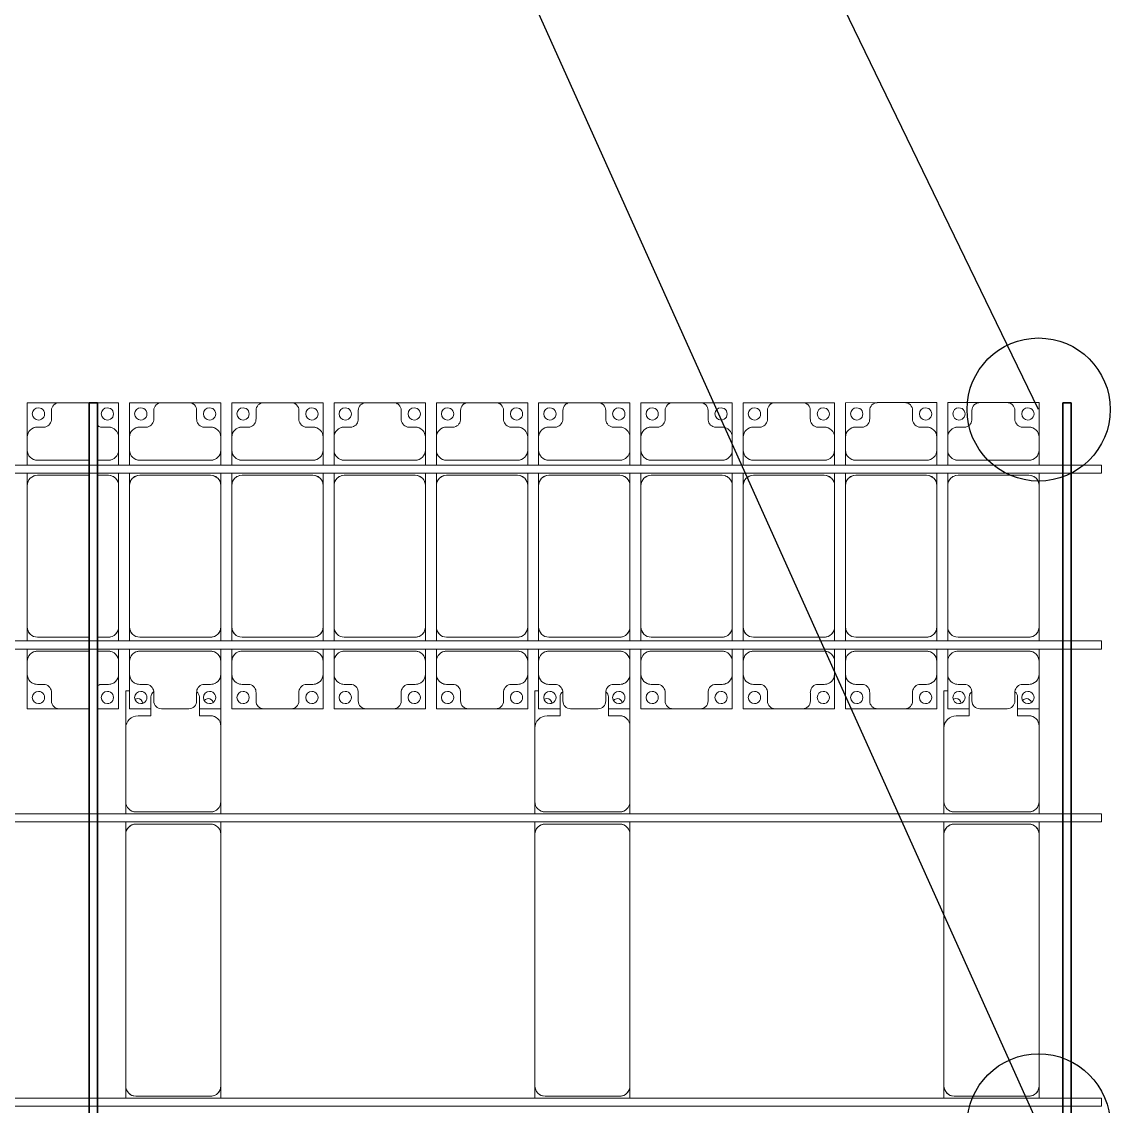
# Model space of a CAD drawing. Header units: millimetres. Extents: x -201615 to 10595, y 61217 to 115919.
# Drawn here: x -98625 to -93304, y 105313 to 110616 of the extents above; entities that cross this region are included whole.
import ezdxf

# ---------------------------------------------------------------- set-up
doc = ezdxf.new("R2010")
doc.units = ezdxf.units.MM
doc.layers.add('A-GENM', color=13, linetype='Continuous', lineweight=9)
doc.layers.add('S-BEAM', color=12, linetype='Continuous', lineweight=9)
doc.layers.add('GC-BICH NEO', color=6, linetype='Continuous')
doc.layers.add('GC-DAY NEO', color=5, linetype='Continuous')

# ---------------------------------------------------------------- blocks, each defined once
blk = doc.blocks.new('Dai phaodi lai - DẢI PHAO ĐI LẠI-38152-BỐ TRÍ KHUNG KẾT CẤU BÈ PIN 03')
at = {"layer": 'A-GENM', "color": 7}
for p, q in [((95276.8, 748.4), (95433.1, 748.4)), ((95276.8, 579.3), (95276.8, 748.4)), ((95566.9, 748.4), (95433.1, 748.4)), ((95566.9, 748.4), (95579.8, 748.4)), ((95619.8, 748.4), (95723.2, 748.4)), ((95723.2, 748.4), (95723.2, 579.3)), ((95776.8, 748.4), (95933.1, 748.4)), ((95776.8, 579.3), (95776.8, 748.4)), ((96066.9, 748.4), (95933.1, 748.4)), ((96066.9, 748.4), (96223.2, 748.4)), ((96223.2, 748.4), (96223.2, 579.3)), ((96276.8, 748.4), (96433.1, 748.4)), ((96276.8, 579.3), (96276.8, 748.4)), ((96566.9, 748.4), (96433.1, 748.4)), ((96566.9, 748.4), (96723.2, 748.4)), ((96723.2, 748.4), (96723.2, 579.3)), ((96776.8, 748.4), (96933.1, 748.4)), ((96776.8, 579.3), (96776.8, 748.4)), ((97066.9, 748.4), (96933.1, 748.4)), ((97066.9, 748.4), (97223.2, 748.4)), ((97223.2, 748.4), (97223.2, 579.3)), ((97276.8, 748.4), (97433.1, 748.4)), ((97276.8, 579.3), (97276.8, 748.4)), ((97566.9, 748.4), (97433.1, 748.4)), ((97569.8, 748.4), (97723.2, 748.4)), ((97723.2, 748.4), (97723.2, 579.3)), ((97776.8, 748.4), (97933.1, 748.4)), ((97776.8, 579.3), (97776.8, 748.4)), ((98066.9, 748.4), (97933.1, 748.4)), ((98066.9, 748.4), (98223.2, 748.4)), ((98223.2, 748.4), (98223.2, 579.3)), ((98276.8, 748.4), (98433.1, 748.4)), ((98276.8, 579.3), (98276.8, 748.4)), ((98566.9, 748.4), (98433.1, 748.4)), ((98566.9, 748.4), (98723.2, 748.4)), ((98723.2, 748.4), (98723.2, 579.3)), ((98776.8, 748.4), (98933.1, 748.4)), ((98776.8, 579.3), (98776.8, 748.4)), ((99066.9, 748.4), (98933.1, 748.4)), ((99066.9, 748.4), (99223.2, 748.4)), ((99223.2, 748.4), (99223.2, 579.3)), ((99276.8, 748.4), (99431.2, 748.4)), ((99276.8, 579.3), (99276.8, 748.4)), ((99566.9, 748.4), (99433.1, 748.4)), ((99566.9, 748.4), (99723.2, 748.4)), ((99723.2, 748.4), (99723.2, 579.3)), ((99776.8, 748.4), (99933.1, 748.4)), ((99776.8, 579.3), (99776.8, 748.4)), ((100066.9, 748.4), (99933.1, 748.4)), ((100066.9, 748.4), (100223.2, 748.4)), ((100223.2, 748.4), (100223.2, 579.3)), ((95395.1, 710.4), (95395.1, 670.7)), ((95895.1, 710.4), (95895.1, 670.7)), ((96104.9, 670.7), (96104.9, 710.4)), ((96395.1, 710.4), (96395.1, 670.7)), ((96604.9, 670.7), (96604.9, 710.4)), ((96895.1, 710.4), (96895.1, 670.7)), ((97104.9, 670.7), (97104.9, 710.4)), ((97395.1, 710.4), (97395.1, 670.7)), ((97604.9, 670.7), (97604.9, 710.4)), ((97895.1, 710.4), (97895.1, 670.7)), ((98104.9, 670.7), (98104.9, 710.4)), ((98395.1, 710.4), (98395.1, 670.7)), ((98604.9, 670.7), (98604.9, 710.4)), ((98895.1, 710.4), (98895.1, 670.7)), ((99104.9, 670.7), (99104.9, 710.4)), ((99395.1, 710.4), (99395.1, 670.7)), ((99604.9, 670.7), (99604.9, 710.4)), ((99895.1, 710.4), (99895.1, 670.7)), ((100104.9, 670.7), (100104.9, 710.4)), ((95364.3, 629.3), (95326.8, 629.3)), ((95673.2, 629.3), (95635.7, 629.3)), ((95864.3, 629.3), (95826.8, 629.3)), ((96173.2, 629.3), (96135.7, 629.3)), ((96364.3, 629.3), (96326.8, 629.3)), ((96673.2, 629.3), (96635.7, 629.3)), ((96864.3, 629.3), (96826.8, 629.3)), ((97173.2, 629.3), (97135.7, 629.3)), ((97364.3, 629.3), (97326.8, 629.3)), ((97673.2, 629.3), (97635.7, 629.3)), ((97864.3, 629.3), (97826.8, 629.3)), ((98173.2, 629.3), (98135.7, 629.3)), ((98364.3, 629.3), (98326.8, 629.3)), ((98673.2, 629.3), (98635.7, 629.3)), ((98864.3, 629.3), (98826.8, 629.3)), ((99173.2, 629.3), (99135.7, 629.3)), ((99364.3, 629.3), (99326.8, 629.3)), ((99673.2, 629.3), (99635.7, 629.3)), ((99864.3, 629.3), (99826.8, 629.3)), ((100173.2, 629.3), (100135.7, 629.3)), ((95276.8, 579.3), (95276.8, 516.7)), ((95723.2, 516.7), (95723.2, 579.3)), ((95776.8, 579.3), (95776.8, 516.7)), ((96223.2, 516.7), (96223.2, 579.3)), ((96276.8, 579.3), (96276.8, 516.7)), ((96723.2, 516.7), (96723.2, 579.3)), ((96776.8, 579.3), (96776.8, 516.7)), ((97223.2, 516.7), (97223.2, 579.3)), ((97276.8, 579.3), (97276.8, 516.7)), ((97723.2, 516.7), (97723.2, 579.3)), ((97776.8, 579.3), (97776.8, 516.7)), ((98223.2, 516.7), (98223.2, 579.3)), ((98276.8, 579.3), (98276.8, 516.7)), ((98723.2, 516.7), (98723.2, 579.3)), ((98776.8, 579.3), (98776.8, 516.7)), ((99223.2, 516.7), (99223.2, 579.3)), ((99276.8, 579.3), (99276.8, 516.7)), ((99723.2, 516.7), (99723.2, 579.3)), ((99776.8, 579.3), (99776.8, 516.7)), ((100223.2, 516.7), (100223.2, 579.3)), ((95276.8, 443.3), (95276.8, 516.7)), ((95723.2, 516.7), (95723.2, 443.3)), ((95776.8, 443.3), (95776.8, 516.7)), ((96223.2, 516.7), (96223.2, 443.3)), ((96276.8, 443.3), (96276.8, 516.7)), ((96723.2, 516.7), (96723.2, 443.3)), ((96776.8, 443.3), (96776.8, 516.7)), ((97223.2, 516.7), (97223.2, 443.3)), ((97276.8, 443.3), (97276.8, 516.7)), ((97723.2, 516.7), (97723.2, 443.3)), ((97776.8, 443.3), (97776.8, 516.7)), ((98223.2, 516.7), (98223.2, 443.3)), ((98276.8, 443.3), (98276.8, 516.7)), ((98723.2, 516.7), (98723.2, 443.3)), ((98776.8, 443.3), (98776.8, 516.7)), ((99223.2, 516.7), (99223.2, 443.3)), ((99276.8, 443.3), (99276.8, 516.7)), ((99723.2, 516.7), (99723.2, 443.3)), ((99776.8, 443.3), (99776.8, 516.7)), ((100223.2, 516.7), (100223.2, 443.3)), ((95326.8, 466.7), (95579.8, 466.7)), ((95619.8, 466.7), (95673.2, 466.7)), ((95826.8, 466.7), (96173.2, 466.7)), ((96326.8, 466.7), (96673.2, 466.7)), ((96826.8, 466.7), (97173.2, 466.7)), ((97326.8, 466.7), (97673.2, 466.7)), ((97826.8, 466.7), (98173.2, 466.7)), ((98326.8, 466.7), (98673.2, 466.7)), ((98826.8, 466.7), (99173.2, 466.7)), ((99326.8, 466.7), (99673.2, 466.7)), ((99826.8, 466.7), (100173.2, 466.7)), ((95276.8, 343.3), (95276.8, 403.3)), ((95579.8, 393.3), (95326.8, 393.3)), ((95673.2, 393.3), (95619.8, 393.3)), ((95723.2, 403.3), (95723.2, 343.3)), ((95776.8, 343.3), (95776.8, 403.3)), ((96173.2, 393.3), (95826.8, 393.3)), ((96223.2, 403.3), (96223.2, 343.3)), ((96276.8, 343.3), (96276.8, 403.3)), ((96673.2, 393.3), (96326.8, 393.3)), ((96723.2, 403.3), (96723.2, 343.3)), ((96776.8, 343.3), (96776.8, 403.3)), ((97173.2, 393.3), (96826.8, 393.3)), ((97223.2, 403.3), (97223.2, 343.3)), ((97276.8, 343.3), (97276.8, 403.3)), ((97673.2, 393.3), (97326.8, 393.3)), ((97723.2, 403.3), (97723.2, 343.3)), ((97776.8, 343.3), (97776.8, 403.3)), ((98173.2, 393.3), (97826.8, 393.3)), ((98223.2, 403.3), (98223.2, 343.3)), ((98276.8, 343.3), (98276.8, 403.3)), ((98673.2, 393.3), (98326.8, 393.3)), ((98723.2, 403.3), (98723.2, 343.3)), ((98776.8, 343.3), (98776.8, 403.3)), ((99173.2, 393.3), (98826.8, 393.3)), ((99223.2, 403.3), (99223.2, 343.3)), ((99276.8, 343.3), (99276.8, 403.3)), ((99673.2, 393.3), (99326.8, 393.3)), ((99723.2, 403.3), (99723.2, 343.3)), ((99776.8, 343.3), (99776.8, 403.3)), ((100173.2, 393.3), (99826.8, 393.3)), ((100223.2, 403.3), (100223.2, 343.3)), ((95276.8, 343.3), (95276.8, -348.3)), ((95723.2, -348.3), (95723.2, 343.3)), ((95776.8, 343.3), (95776.8, -348.3)), ((96223.2, -348.3), (96223.2, 343.3)), ((96276.8, 343.3), (96276.8, -348.3)), ((96723.2, -348.3), (96723.2, 343.3)), ((96776.8, 343.3), (96776.8, -348.3)), ((97223.2, -348.3), (97223.2, 343.3)), ((97276.8, 343.3), (97276.8, -348.3)), ((97723.2, -348.3), (97723.2, 343.3)), ((97776.8, 343.3), (97776.8, -348.3)), ((98223.2, -348.3), (98223.2, 343.3)), ((98276.8, 343.3), (98276.8, -348.3)), ((98723.2, -348.3), (98723.2, 343.3)), ((98776.8, 343.3), (98776.8, -348.3)), ((99223.2, -348.3), (99223.2, 343.3)), ((99276.8, 343.3), (99276.8, -348.3)), ((99723.2, -348.3), (99723.2, 343.3)), ((99776.8, 343.3), (99776.8, -348.3)), ((100223.2, -348.3), (100223.2, 343.3)), ((95276.8, -416.7), (95276.8, -348.3)), ((95723.2, -348.3), (95723.2, -416.7)), ((95776.8, -416.7), (95776.8, -348.3)), ((96223.2, -348.3), (96223.2, -416.7)), ((96276.8, -416.7), (96276.8, -348.3)), ((96723.2, -348.3), (96723.2, -416.7)), ((96776.8, -416.7), (96776.8, -348.3)), ((97223.2, -348.3), (97223.2, -416.7)), ((97276.8, -416.7), (97276.8, -348.3)), ((97723.2, -348.3), (97723.2, -416.7)), ((97776.8, -416.7), (97776.8, -348.3)), ((98223.2, -348.3), (98223.2, -416.7)), ((98276.8, -416.7), (98276.8, -348.3)), ((98723.2, -348.3), (98723.2, -416.7)), ((98776.8, -416.7), (98776.8, -348.3)), ((99223.2, -348.3), (99223.2, -416.7)), ((99276.8, -416.7), (99276.8, -348.3)), ((99723.2, -348.3), (99723.2, -416.7)), ((99776.8, -416.7), (99776.8, -348.3)), ((100223.2, -348.3), (100223.2, -416.7)), ((95326.8, -398.3), (95579.8, -398.3)), ((95619.8, -398.3), (95673.2, -398.3)), ((95826.8, -398.3), (96173.2, -398.3)), ((96326.8, -398.3), (96673.2, -398.3)), ((96826.8, -398.3), (97173.2, -398.3)), ((97326.8, -398.3), (97673.2, -398.3)), ((97826.8, -398.3), (98173.2, -398.3)), ((98326.8, -398.3), (98673.2, -398.3)), ((98826.8, -398.3), (99173.2, -398.3)), ((99326.8, -398.3), (99673.2, -398.3)), ((99826.8, -398.3), (100173.2, -398.3)), ((95276.8, -516.7), (95276.8, -456.7)), ((95579.8, -466.7), (95326.8, -466.7)), ((95673.2, -466.7), (95619.8, -466.7)), ((95723.2, -456.7), (95723.2, -516.7)), ((95776.8, -516.7), (95776.8, -456.7)), ((96173.2, -466.7), (95826.8, -466.7)), ((96223.2, -456.7), (96223.2, -516.7)), ((96276.8, -516.7), (96276.8, -456.7)), ((96673.2, -466.7), (96326.8, -466.7)), ((96723.2, -456.7), (96723.2, -516.7)), ((96776.8, -516.7), (96776.8, -456.7)), ((97173.2, -466.7), (96826.8, -466.7)), ((97223.2, -456.7), (97223.2, -516.7)), ((97276.8, -516.7), (97276.8, -456.7)), ((97673.2, -466.7), (97326.8, -466.7)), ((97723.2, -456.7), (97723.2, -516.7)), ((97776.8, -516.7), (97776.8, -456.7)), ((98173.2, -466.7), (97826.8, -466.7)), ((98223.2, -456.7), (98223.2, -516.7)), ((98276.8, -516.7), (98276.8, -456.7)), ((98673.2, -466.7), (98326.8, -466.7)), ((98723.2, -456.7), (98723.2, -516.7)), ((98776.8, -516.7), (98776.8, -456.7)), ((99173.2, -466.7), (98826.8, -466.7)), ((99223.2, -456.7), (99223.2, -516.7)), ((99276.8, -516.7), (99276.8, -456.7)), ((99673.2, -466.7), (99326.8, -466.7)), ((99723.2, -456.7), (99723.2, -516.7)), ((99776.8, -516.7), (99776.8, -456.7)), ((100173.2, -466.7), (99826.8, -466.7)), ((100223.2, -456.7), (100223.2, -516.7)), ((95276.8, -516.7), (95276.8, -579.3)), ((95723.2, -579.3), (95723.2, -516.7)), ((95776.8, -516.7), (95776.8, -579.3)), ((96223.2, -579.3), (96223.2, -516.7)), ((96276.8, -516.7), (96276.8, -579.3)), ((96723.2, -579.3), (96723.2, -516.7)), ((96776.8, -516.7), (96776.8, -579.3)), ((97223.2, -579.3), (97223.2, -516.7)), ((97276.8, -516.7), (97276.8, -579.3)), ((97723.2, -579.3), (97723.2, -516.7)), ((97776.8, -516.7), (97776.8, -579.3)), ((98223.2, -579.3), (98223.2, -516.7)), ((98276.8, -516.7), (98276.8, -579.3)), ((98723.2, -579.3), (98723.2, -516.7)), ((98776.8, -516.7), (98776.8, -579.3)), ((99223.2, -579.3), (99223.2, -516.7)), ((99276.8, -516.7), (99276.8, -579.3)), ((99723.2, -579.3), (99723.2, -516.7)), ((99776.8, -516.7), (99776.8, -579.3)), ((100223.2, -579.3), (100223.2, -516.7)), ((95276.8, -748.4), (95276.8, -579.3)), ((95723.2, -579.3), (95723.2, -748.4)), ((95776.8, -748.4), (95776.8, -579.3)), ((96223.2, -579.3), (96223.2, -748.4)), ((96276.8, -748.4), (96276.8, -579.3)), ((96723.2, -579.3), (96723.2, -748.4)), ((96776.8, -748.4), (96776.8, -579.3)), ((97223.2, -579.3), (97223.2, -748.4)), ((97276.8, -748.4), (97276.8, -579.3)), ((97723.2, -579.3), (97723.2, -748.4)), ((97776.8, -748.4), (97776.8, -579.3)), ((98223.2, -579.3), (98223.2, -748.4)), ((98276.8, -748.4), (98276.8, -579.3)), ((98723.2, -579.3), (98723.2, -748.4)), ((98776.8, -748.4), (98776.8, -579.3)), ((99223.2, -579.3), (99223.2, -748.4)), ((99276.8, -748.4), (99276.8, -579.3)), ((99723.2, -579.3), (99723.2, -748.4)), ((99776.8, -748.4), (99776.8, -579.3)), ((100223.2, -579.3), (100223.2, -748.4)), ((95326.8, -629.3), (95364.3, -629.3)), ((95635.7, -629.3), (95673.2, -629.3)), ((95826.8, -629.3), (95864.3, -629.3)), ((96135.7, -629.3), (96173.2, -629.3)), ((96326.8, -629.3), (96364.3, -629.3)), ((96635.7, -629.3), (96673.2, -629.3)), ((96826.8, -629.3), (96864.3, -629.3)), ((97135.7, -629.3), (97173.2, -629.3)), ((97326.8, -629.3), (97364.3, -629.3)), ((97635.7, -629.3), (97673.2, -629.3)), ((97826.8, -629.3), (97864.3, -629.3)), ((98135.7, -629.3), (98173.2, -629.3)), ((98326.8, -629.3), (98364.3, -629.3)), ((98635.7, -629.3), (98673.2, -629.3)), ((98826.8, -629.3), (98864.3, -629.3)), ((99135.7, -629.3), (99173.2, -629.3)), ((99326.8, -629.3), (99364.3, -629.3)), ((99635.7, -629.3), (99673.2, -629.3)), ((99826.8, -629.3), (99864.3, -629.3)), ((100135.7, -629.3), (100173.2, -629.3)), ((95395.1, -670.7), (95395.1, -710.4)), ((95895.1, -670.7), (95895.1, -710.4)), ((96104.9, -710.4), (96104.9, -670.7)), ((96395.1, -670.7), (96395.1, -710.4)), ((96604.9, -710.4), (96604.9, -670.7)), ((96895.1, -670.7), (96895.1, -710.4)), ((97104.9, -710.4), (97104.9, -670.7)), ((97395.1, -670.7), (97395.1, -710.4)), ((97604.9, -710.4), (97604.9, -670.7)), ((97895.1, -670.7), (97895.1, -710.4)), ((98104.9, -710.4), (98104.9, -670.7)), ((98395.1, -670.7), (98395.1, -710.4)), ((98604.9, -710.4), (98604.9, -670.7)), ((98895.1, -670.7), (98895.1, -710.4)), ((99104.9, -710.4), (99104.9, -670.7)), ((99395.1, -670.7), (99395.1, -710.4)), ((99604.9, -710.4), (99604.9, -670.7)), ((99895.1, -670.7), (99895.1, -710.4)), ((100104.9, -710.4), (100104.9, -670.7)), ((95433.1, -748.4), (95276.8, -748.4)), ((95433.1, -748.4), (95566.9, -748.4)), ((95579.8, -748.4), (95566.9, -748.4)), ((95723.2, -748.4), (95619.8, -748.4)), ((95881.6, -748.4), (95776.8, -748.4)), ((95933.1, -748.4), (96066.9, -748.4)), ((96223.2, -748.4), (96118, -748.4)), ((96433.1, -748.4), (96276.8, -748.4)), ((96433.1, -748.4), (96566.9, -748.4)), ((96723.2, -748.4), (96566.9, -748.4)), ((96933.1, -748.4), (96776.8, -748.4)), ((96933.1, -748.4), (97066.9, -748.4)), ((97223.2, -748.4), (97066.9, -748.4)), ((97433.1, -748.4), (97276.8, -748.4)), ((97433.1, -748.4), (97566.9, -748.4)), ((97723.2, -748.4), (97569.7, -748.4)), ((97881.6, -748.4), (97776.8, -748.4)), ((97933.1, -748.4), (98066.9, -748.4)), ((98223.2, -748.4), (98118, -748.4)), ((98433.1, -748.4), (98276.8, -748.4)), ((98433.1, -748.4), (98566.9, -748.4)), ((98723.2, -748.4), (98566.9, -748.4)), ((98933.1, -748.4), (98776.8, -748.4)), ((98933.1, -748.4), (99066.9, -748.4)), ((99223.2, -748.4), (99066.9, -748.4)), ((99431.2, -748.4), (99276.8, -748.4)), ((99433.1, -748.4), (99566.9, -748.4)), ((99723.2, -748.4), (99566.9, -748.4)), ((99881.6, -748.4), (99776.8, -748.4)), ((99933.1, -748.4), (100066.9, -748.4)), ((100223.2, -748.4), (100118, -748.4))]:
    blk.add_line(p, q, dxfattribs=at)
for centre, radius, start, end in [((95433.1, 710.4), 38, 90, 180), ((95433.1, 710.4), 38, 90, 120), ((95566.9, 710.4), 38, 75, 90), ((95566.9, 710.4), 38, 75, 90), ((95933.1, 710.4), 38, 90, 180), ((95933.1, 710.4), 38, 90, 118.3231), ((96066.9, 710.4), 38, 0, 90), ((96066.9, 710.4), 38, 60, 90), ((96433.1, 710.4), 38, 90, 180), ((96433.1, 710.4), 38, 90, 120), ((96566.9, 710.4), 38, 0, 90), ((96566.9, 710.4), 38, 60, 90), ((96933.1, 710.4), 38, 90, 180), ((96933.1, 710.4), 38, 90, 120), ((97066.9, 710.4), 38, 360, 90), ((97066.9, 710.4), 38, 60, 90), ((97433.1, 710.4), 38, 90, 180), ((97433.1, 710.4), 38, 90, 120), ((97566.9, 710.4), 38, 0, 90), ((97566.9, 710.4), 38, 60, 85.6758), ((97933.1, 710.4), 38, 90, 180), ((97933.1, 710.4), 38, 90, 120), ((98066.9, 710.4), 38, 0, 90), ((98066.9, 710.4), 38, 60, 90), ((98433.1, 710.4), 38, 90, 180), ((98433.1, 710.4), 38, 90, 120), ((98566.9, 710.4), 38, 0, 90), ((98566.9, 710.4), 38, 60, 90), ((98933.1, 710.4), 38, 90, 180), ((98933.1, 710.4), 38, 90, 120), ((99066.9, 710.4), 38, 0, 90), ((99066.9, 710.4), 38, 60, 90), ((99433.1, 710.4), 38, 90, 180), ((99433.1, 710.4), 38, 92.8135, 120), ((99566.9, 710.4), 38, 0, 90), ((99566.9, 710.4), 38, 60, 90), ((99933.1, 710.4), 38, 90, 180), ((99933.1, 710.4), 38, 90, 120), ((100066.9, 710.4), 38, 360, 90), ((100066.9, 710.4), 38, 60, 90), ((95331.6, 693.3), 30, 90, 270), ((95331.6, 693.3), 30, 270, 90), ((95668.4, 693.3), 30, 90, 270), ((95668.4, 693.3), 30, 270, 90), ((95831.6, 693.3), 30, 90, 270), ((95831.6, 693.3), 30, 270, 90), ((96168.4, 693.3), 30, 90, 270), ((96168.4, 693.3), 30, 270, 90), ((96331.6, 693.3), 30, 90, 270), ((96331.6, 693.3), 30, 270, 90), ((96668.4, 693.3), 30, 90, 270), ((96668.4, 693.3), 30, 270, 90), ((96831.6, 693.3), 30, 90, 270), ((96831.6, 693.3), 30, 270, 90), ((97168.4, 693.3), 30, 90, 270), ((97168.4, 693.3), 30, 270, 90), ((97331.6, 693.3), 30, 90, 270), ((97331.6, 693.3), 30, 270, 90), ((97668.4, 693.3), 30, 90, 270), ((97668.4, 693.3), 30, 270, 90), ((97831.6, 693.3), 30, 90, 270), ((97831.6, 693.3), 30, 270, 90), ((98168.4, 693.3), 30, 90, 270), ((98168.4, 693.3), 30, 270, 90), ((98331.6, 693.3), 30, 90, 270), ((98331.6, 693.3), 30, 270, 90), ((98668.4, 693.3), 30, 90, 270), ((98668.4, 693.3), 30, 270, 90), ((98831.6, 693.3), 30, 90, 270), ((98831.6, 693.3), 30, 270, 90), ((99168.4, 693.3), 30, 90, 270), ((99168.4, 693.3), 30, 270, 90), ((99331.6, 693.3), 30, 90, 270), ((99331.6, 693.3), 30, 270, 90), ((99668.4, 693.3), 30, 90, 270), ((99668.4, 693.3), 30, 270, 90), ((99831.6, 693.3), 30, 90, 270), ((99831.6, 693.3), 30, 270, 90), ((100168.4, 693.3), 30, 90, 270), ((100168.4, 693.3), 30, 270, 90), ((95355.2, 668.2), 40, 283.1885, 3.5081), ((95855.2, 668.2), 40, 283.1885, 3.5081), ((96144.8, 668.2), 40, 176.4919, 256.8115), ((96355.2, 668.2), 40, 283.1885, 3.5081), ((96644.8, 668.2), 40, 176.4919, 256.8115), ((96855.2, 668.2), 40, 283.1885, 3.5081), ((97144.8, 668.2), 40, 176.4919, 256.8115), ((97355.2, 668.2), 40, 283.1885, 3.5081), ((97644.8, 668.2), 40, 176.4919, 256.8115), ((97855.2, 668.2), 40, 283.1885, 3.5081), ((98144.8, 668.2), 40, 176.4919, 256.8115), ((98355.2, 668.2), 40, 283.1885, 3.5081), ((98644.8, 668.2), 40, 176.4919, 256.8115), ((98855.2, 668.2), 40, 283.1885, 3.5081), ((99144.8, 668.2), 40, 176.4919, 256.8115), ((99355.2, 668.2), 40, 283.1885, 3.5081), ((99644.8, 668.2), 40, 176.4919, 256.8115), ((99855.2, 668.2), 40, 283.1885, 3.5081), ((100144.8, 668.2), 40, 176.4919, 256.8115), ((95326.8, 579.3), 50, 90, 180), ((95326.8, 579.3), 50, 90, 120), ((95644.8, 668.2), 40, 231.1785, 256.8115), ((95673.2, 579.3), 50, 0, 90), ((95673.2, 579.3), 50, 60, 90), ((95826.8, 579.3), 50, 90, 180), ((95826.8, 579.3), 50, 90, 120), ((96173.2, 579.3), 50, 360, 90), ((96173.2, 579.3), 50, 60, 90), ((96326.8, 579.3), 50, 90, 180), ((96326.8, 579.3), 50, 90, 120), ((96673.2, 579.3), 50, 360, 90), ((96673.2, 579.3), 50, 60, 90), ((96826.8, 579.3), 50, 90, 180), ((96826.8, 579.3), 50, 90, 120), ((97173.2, 579.3), 50, 360, 90), ((97173.2, 579.3), 50, 60, 90), ((97326.8, 579.3), 50, 90, 180), ((97326.8, 579.3), 50, 90, 120), ((97673.2, 579.3), 50, 0, 90), ((97673.2, 579.3), 50, 60, 90), ((97826.8, 579.3), 50, 90, 180), ((97826.8, 579.3), 50, 90, 120), ((98173.2, 579.3), 50, 0, 90), ((98173.2, 579.3), 50, 60, 90), ((98326.8, 579.3), 50, 90, 180), ((98326.8, 579.3), 50, 90, 120), ((98673.2, 579.3), 50, 0, 90), ((98673.2, 579.3), 50, 60, 90), ((98826.8, 579.3), 50, 90, 180), ((98826.8, 579.3), 50, 90, 120), ((99173.2, 579.3), 50, 0, 90), ((99173.2, 579.3), 50, 60, 90), ((99326.8, 579.3), 50, 90, 180), ((99326.8, 579.3), 50, 90, 120), ((99673.2, 579.3), 50, 360, 90), ((99673.2, 579.3), 50, 60, 90), ((99826.8, 579.3), 50, 90, 180), ((99826.8, 579.3), 50, 90, 120), ((100173.2, 579.3), 50, 360, 90), ((100173.2, 579.3), 50, 60, 90), ((95326.8, 516.7), 50, 180, 270), ((95673.2, 516.7), 50, 270, 0), ((95826.8, 516.7), 50, 180, 270), ((96173.2, 516.7), 50, 270, 360), ((96326.8, 516.7), 50, 180, 270), ((96673.2, 516.7), 50, 270, 360), ((96826.8, 516.7), 50, 180, 270), ((97173.2, 516.7), 50, 270, 360), ((97326.8, 516.7), 50, 180, 270), ((97673.2, 516.7), 50, 270, 360), ((97826.8, 516.7), 50, 180, 270), ((98173.2, 516.7), 50, 270, 0), ((98326.8, 516.7), 50, 180, 270), ((98673.2, 516.7), 50, 270, 360), ((98826.8, 516.7), 50, 180, 270), ((99173.2, 516.7), 50, 270, 360), ((99326.8, 516.7), 50, 180, 270), ((99673.2, 516.7), 50, 270, 0), ((99826.8, 516.7), 50, 180, 270), ((100173.2, 516.7), 50, 270, 0), ((95326.8, 516.7), 50, 240, 270), ((95673.2, 516.7), 50, 270, 300), ((95826.8, 516.7), 50, 240, 270), ((96173.2, 516.7), 50, 270, 300), ((96326.8, 516.7), 50, 240, 270), ((96673.2, 516.7), 50, 270, 300), ((96826.8, 516.7), 50, 240, 270), ((97173.2, 516.7), 50, 270, 300), ((97326.8, 516.7), 50, 240, 270), ((97673.2, 516.7), 50, 270, 300), ((97826.8, 516.7), 50, 240, 270), ((98173.2, 516.7), 50, 270, 300), ((98326.8, 516.7), 50, 240, 270), ((98673.2, 516.7), 50, 270, 300), ((98826.8, 516.7), 50, 240, 270), ((99173.2, 516.7), 50, 270, 300), ((99326.8, 516.7), 50, 240, 270), ((99673.2, 516.7), 50, 270, 300), ((99826.8, 516.7), 50, 240, 270), ((100173.2, 516.7), 50, 270, 300), ((95326.8, 343.3), 50, 90, 180), ((95326.8, 343.3), 50, 105, 130.3652), ((95673.2, 343.3), 50, 360, 90), ((95673.2, 343.3), 50, 45.4694, 75), ((95826.8, 343.3), 50, 90, 180), ((95826.8, 343.3), 50, 105, 135), ((96173.2, 343.3), 50, 360, 90), ((96173.2, 343.3), 50, 45, 75), ((96326.8, 343.3), 50, 90, 180), ((96326.8, 343.3), 50, 105, 135), ((96673.2, 343.3), 50, 360, 90), ((96673.2, 343.3), 50, 45, 75), ((96826.8, 343.3), 50, 90, 180), ((96826.8, 343.3), 50, 105, 135), ((97173.2, 343.3), 50, 360, 90), ((97173.2, 343.3), 50, 45, 75), ((97326.8, 343.3), 50, 90, 180), ((97326.8, 343.3), 50, 105, 135), ((97673.2, 343.3), 50, 360, 90), ((97673.2, 343.3), 50, 45, 75), ((97826.8, 343.3), 50, 90, 180), ((97826.8, 343.3), 50, 105, 135), ((98173.2, 343.3), 50, 360, 90), ((98173.2, 343.3), 50, 45, 75), ((98326.8, 343.3), 50, 90, 180), ((98326.8, 343.3), 50, 105, 135), ((98673.2, 343.3), 50, 360, 90), ((98673.2, 343.3), 50, 45, 75), ((98826.8, 343.3), 50, 90, 180), ((98826.8, 343.3), 50, 108.8361, 135), ((99173.2, 343.3), 50, 360, 90), ((99173.2, 343.3), 50, 45, 75), ((99326.8, 343.3), 50, 90, 180), ((99326.8, 343.3), 50, 105, 135), ((99673.2, 343.3), 50, 0, 90), ((99673.2, 343.3), 50, 45, 75), ((99826.8, 343.3), 50, 90, 180), ((99826.8, 343.3), 50, 105, 135), ((100173.2, 343.3), 50, 0, 90), ((100173.2, 343.3), 50, 45, 75), ((95326.8, 343.3), 50, 150, 180), ((95826.8, 343.3), 50, 150, 180), ((96326.8, 343.3), 50, 150, 180), ((96826.8, 343.3), 50, 150, 180), ((97326.8, 343.3), 50, 150, 180), ((97826.8, 343.3), 50, 150, 180), ((98326.8, 343.3), 50, 150, 180), ((98826.8, 343.3), 50, 150, 180), ((99326.8, 343.3), 50, 150, 180), ((99826.8, 343.3), 50, 150, 180), ((95326.8, -348.3), 50, 180, 270), ((95326.8, -348.3), 50, 195, 225), ((95673.2, -348.3), 50, 270, 0), ((95673.2, -348.3), 50, 315, 345), ((95826.8, -348.3), 50, 180, 270), ((95826.8, -348.3), 50, 195, 225), ((96173.2, -348.3), 50, 270, 0), ((96173.2, -348.3), 50, 315, 345), ((96326.8, -348.3), 50, 180, 270), ((96326.8, -348.3), 50, 195, 225), ((96673.2, -348.3), 50, 270, 0), ((96673.2, -348.3), 50, 315, 345), ((96826.8, -348.3), 50, 180, 270), ((96826.8, -348.3), 50, 195, 225), ((97173.2, -348.3), 50, 270, 0), ((97173.2, -348.3), 50, 315, 345), ((97326.8, -348.3), 50, 180, 270), ((97326.8, -348.3), 50, 195, 225), ((97673.2, -348.3), 50, 270, 0), ((97673.2, -348.3), 50, 315, 345), ((97826.8, -348.3), 50, 180, 270), ((97826.8, -348.3), 50, 195, 225), ((98173.2, -348.3), 50, 270, 0), ((98173.2, -348.3), 50, 315, 345), ((98326.8, -348.3), 50, 180, 270), ((98326.8, -348.3), 50, 195, 225), ((98673.2, -348.3), 50, 270, 0), ((98673.2, -348.3), 50, 315, 345), ((98826.8, -348.3), 50, 180, 270), ((98826.8, -348.3), 50, 195, 225), ((99173.2, -348.3), 50, 270, 0), ((99173.2, -348.3), 50, 315, 345), ((99326.8, -348.3), 50, 180, 270), ((99326.8, -348.3), 50, 195, 225), ((99673.2, -348.3), 50, 270, 0), ((99673.2, -348.3), 50, 315, 345), ((99826.8, -348.3), 50, 180, 270), ((99826.8, -348.3), 50, 195, 225), ((100173.2, -348.3), 50, 270, 0), ((100173.2, -348.3), 50, 315, 345), ((95673.2, -348.3), 50, 270, 300), ((96173.2, -348.3), 50, 270, 300), ((96673.2, -348.3), 50, 270, 300), ((97173.2, -348.3), 50, 270, 300), ((97673.2, -348.3), 50, 270, 300), ((98173.2, -348.3), 50, 270, 300), ((98673.2, -348.3), 50, 270, 300), ((99173.2, -348.3), 50, 270, 300), ((99673.2, -348.3), 50, 270, 300), ((100173.2, -348.3), 50, 270, 300), ((95326.8, -516.7), 50, 90, 180), ((95326.8, -516.7), 50, 90, 120), ((95673.2, -516.7), 50, 0, 90), ((95673.2, -516.7), 50, 60, 90), ((95826.8, -516.7), 50, 90, 180), ((95826.8, -516.7), 50, 90, 120), ((96173.2, -516.7), 50, 0, 90), ((96173.2, -516.7), 50, 60, 90), ((96326.8, -516.7), 50, 90, 180), ((96326.8, -516.7), 50, 90, 120), ((96673.2, -516.7), 50, 0, 90), ((96673.2, -516.7), 50, 60, 90), ((96826.8, -516.7), 50, 90, 180), ((96826.8, -516.7), 50, 90, 120), ((97173.2, -516.7), 50, 0, 90), ((97173.2, -516.7), 50, 60, 90), ((97326.8, -516.7), 50, 90, 180), ((97326.8, -516.7), 50, 90, 120), ((97673.2, -516.7), 50, 0, 90), ((97673.2, -516.7), 50, 60, 90), ((97826.8, -516.7), 50, 90, 180), ((97826.8, -516.7), 50, 90, 120), ((98173.2, -516.7), 50, 360, 90), ((98173.2, -516.7), 50, 60, 90), ((98326.8, -516.7), 50, 90, 180), ((98326.8, -516.7), 50, 90, 120), ((98673.2, -516.7), 50, 360, 90), ((98673.2, -516.7), 50, 60, 90), ((98826.8, -516.7), 50, 90, 180), ((98826.8, -516.7), 50, 90, 120), ((99173.2, -516.7), 50, 0, 90), ((99173.2, -516.7), 50, 60, 90), ((99326.8, -516.7), 50, 90, 180), ((99326.8, -516.7), 50, 90, 120), ((99673.2, -516.7), 50, 0, 90), ((99673.2, -516.7), 50, 60, 90), ((99826.8, -516.7), 50, 90, 180), ((99826.8, -516.7), 50, 90, 120), ((100173.2, -516.7), 50, 0, 90), ((100173.2, -516.7), 50, 60, 90), ((95326.8, -579.3), 50, 180, 270), ((95673.2, -579.3), 50, 270, 360), ((95826.8, -579.3), 50, 180, 270), ((96173.2, -579.3), 50, 270, 360), ((96326.8, -579.3), 50, 180, 270), ((96673.2, -579.3), 50, 270, 360), ((96826.8, -579.3), 50, 180, 270), ((97173.2, -579.3), 50, 270, 0), ((97326.8, -579.3), 50, 180, 270), ((97673.2, -579.3), 50, 270, 0), ((97826.8, -579.3), 50, 180, 270), ((98173.2, -579.3), 50, 270, 0), ((98326.8, -579.3), 50, 180, 270), ((98673.2, -579.3), 50, 270, 0), ((98826.8, -579.3), 50, 180, 270), ((99173.2, -579.3), 50, 270, 360), ((99326.8, -579.3), 50, 180, 270), ((99673.2, -579.3), 50, 270, 360), ((99826.8, -579.3), 50, 180, 270), ((100173.2, -579.3), 50, 270, 360), ((95326.8, -579.3), 50, 240, 270), ((95355.2, -668.2), 40, 356.4919, 76.8115), ((95644.8, -668.2), 40, 103.1885, 128.8215), ((95673.2, -579.3), 50, 270, 300), ((95826.8, -579.3), 50, 240, 270), ((95855.2, -668.2), 40, 356.4919, 76.8115), ((96144.8, -668.2), 40, 103.1885, 183.5081), ((96173.2, -579.3), 50, 270, 300), ((96326.8, -579.3), 50, 240, 270), ((96355.2, -668.2), 40, 356.4919, 76.8115), ((96644.8, -668.2), 40, 103.1885, 183.5081), ((96673.2, -579.3), 50, 270, 300), ((96826.8, -579.3), 50, 240, 270), ((96855.2, -668.2), 40, 356.4919, 76.8115), ((97144.8, -668.2), 40, 103.1885, 183.5081), ((97173.2, -579.3), 50, 270, 300), ((97326.8, -579.3), 50, 240, 270), ((97355.2, -668.2), 40, 356.4919, 76.8115), ((97644.8, -668.2), 40, 103.1885, 183.5081), ((97673.2, -579.3), 50, 270, 300), ((97826.8, -579.3), 50, 240, 270), ((97855.2, -668.2), 40, 356.4919, 76.8115), ((98144.8, -668.2), 40, 103.1885, 183.5081), ((98173.2, -579.3), 50, 270, 300), ((98326.8, -579.3), 50, 240, 270), ((98355.2, -668.2), 40, 356.4919, 76.8115), ((98644.8, -668.2), 40, 103.1885, 183.5081), ((98673.2, -579.3), 50, 270, 300), ((98826.8, -579.3), 50, 240, 270), ((98855.2, -668.2), 40, 356.4919, 76.8115), ((99144.8, -668.2), 40, 103.1885, 183.5081), ((99173.2, -579.3), 50, 270, 300), ((99326.8, -579.3), 50, 240, 270), ((99355.2, -668.2), 40, 356.4919, 76.8115), ((99644.8, -668.2), 40, 103.1885, 183.5081), ((99673.2, -579.3), 50, 270, 300), ((99826.8, -579.3), 50, 240, 270), ((99855.2, -668.2), 40, 356.4919, 76.8115), ((100144.8, -668.2), 40, 103.1885, 183.5081), ((100173.2, -579.3), 50, 270, 300), ((95331.6, -693.3), 30, 90, 270), ((95331.6, -693.3), 30, 270, 90), ((95668.4, -693.3), 30, 90, 270), ((95668.4, -693.3), 30, 270, 90), ((95831.6, -693.3), 30, 90, 270), ((95831.6, -693.3), 30, 270, 90), ((96168.4, -693.3), 30, 90, 270), ((96168.4, -693.3), 30, 270, 90), ((96331.6, -693.3), 30, 90, 270), ((96331.6, -693.3), 30, 270, 90), ((96668.4, -693.3), 30, 90, 270), ((96668.4, -693.3), 30, 270, 90), ((96831.6, -693.3), 30, 90, 270), ((96831.6, -693.3), 30, 270, 90), ((97168.4, -693.3), 30, 90, 270), ((97168.4, -693.3), 30, 270, 90), ((97331.6, -693.3), 30, 90, 270), ((97331.6, -693.3), 30, 270, 90), ((97668.4, -693.3), 30, 90, 270), ((97668.4, -693.3), 30, 270, 90), ((97831.6, -693.3), 30, 90, 270), ((97831.6, -693.3), 30, 270, 90), ((98168.4, -693.3), 30, 90, 270), ((98168.4, -693.3), 30, 270, 90), ((98331.6, -693.3), 30, 90, 270), ((98331.6, -693.3), 30, 270, 90), ((98668.4, -693.3), 30, 90, 270), ((98668.4, -693.3), 30, 270, 90), ((98831.6, -693.3), 30, 90, 270), ((98831.6, -693.3), 30, 270, 90), ((99168.4, -693.3), 30, 90, 270), ((99168.4, -693.3), 30, 270, 90), ((99331.6, -693.3), 30, 90, 270), ((99331.6, -693.3), 30, 270, 90), ((99668.4, -693.3), 30, 90, 270), ((99668.4, -693.3), 30, 270, 90), ((99831.6, -693.3), 30, 90, 270), ((99831.6, -693.3), 30, 270, 90), ((100168.4, -693.3), 30, 90, 270), ((100168.4, -693.3), 30, 270, 90), ((95433.1, -710.4), 38, 180, 270), ((95433.1, -710.4), 38, 240, 270), ((95933.1, -710.4), 38, 180, 270), ((96066.9, -710.4), 38, 270, 0), ((96433.1, -710.4), 38, 180, 270), ((96433.1, -710.4), 38, 240, 270), ((96566.9, -710.4), 38, 270, 360), ((96566.9, -710.4), 38, 270, 300), ((96933.1, -710.4), 38, 180, 270), ((96933.1, -710.4), 38, 240, 270), ((97066.9, -710.4), 38, 270, 360), ((97066.9, -710.4), 38, 270, 300), ((97433.1, -710.4), 38, 180, 270), ((97433.1, -710.4), 38, 240, 270), ((97566.9, -710.4), 38, 270, 360), ((97566.9, -710.4), 38, 274.294, 300), ((97933.1, -710.4), 38, 180, 270), ((98066.9, -710.4), 38, 270, 360), ((98433.1, -710.4), 38, 180, 270), ((98433.1, -710.4), 38, 240, 270), ((98566.9, -710.4), 38, 270, 360), ((98566.9, -710.4), 38, 270, 300), ((98933.1, -710.4), 38, 180, 270), ((98933.1, -710.4), 38, 240, 270), ((99066.9, -710.4), 38, 270, 360), ((99066.9, -710.4), 38, 270, 300), ((99433.1, -710.4), 38, 180, 270), ((99433.1, -710.4), 38, 240, 267.1563), ((99566.9, -710.4), 38, 270, 0), ((99566.9, -710.4), 38, 270, 300), ((99933.1, -710.4), 38, 180, 270), ((100066.9, -710.4), 38, 270, 0), ((95566.9, -710.4), 38, 270, 285), ((95566.9, -710.4), 38, 270, 285)]:
    blk.add_arc(centre, radius, start, end, dxfattribs=at)
blk = doc.blocks.new('Dai phao do pin - DẢI PHAO ĐỠ PIN-V24-BỐ TRÍ KHUNG KẾT CẤU BÈ PIN 03')
at = {"layer": 'A-GENM', "color": 7}
for p, q in [((31950.3, 241.6), (32009.7, 241.6)), ((33240.3, 241.6), (32009.7, 241.6)), ((33240.3, 241.6), (33300.3, 241.6)), ((33340.3, 241.6), (33399.7, 241.6)), ((33759.7, 241.6), (33399.7, 241.6)), ((33759.7, 241.6), (33942.2, 241.6)), ((33942.2, 241.6), (33942.2, 223.1)), ((31959.7, 191.6), (31959.7, -173.4)), ((33290.3, -173.4), (33290.3, 191.6)), ((33349.7, 191.6), (33349.7, -173.4)), ((33819.7, 118.2), (33819.7, 181.6)), ((33912.2, 118.2), (33819.7, 118.2)), ((33819.7, -173.4), (33819.7, -118.2)), ((33819.7, -118.2), (33912.2, -118.2)), ((32009.7, -223.4), (31950.3, -223.4)), ((32009.7, -223.4), (33240.3, -223.4)), ((33300.3, -223.4), (33240.3, -223.4)), ((33399.7, -223.4), (33340.3, -223.4)), ((33399.7, -223.4), (33769.7, -223.4)), ((33854, -223.4), (33769.7, -223.4))]:
    blk.add_line(p, q, dxfattribs=at)
for centre, radius, start, end in [((32009.7, 191.6), 50, 90, 180), ((32009.7, 191.6), 50, 120, 180), ((33240.3, 191.6), 50, 360, 90), ((33240.3, 191.6), 50, 15, 75), ((33399.7, 191.6), 50, 90, 180), ((33399.7, 191.6), 50, 150, 180), ((33759.7, 181.6), 60, 360, 90), ((33878.6, 183.2), 25, 275.3835, 0), ((33878.6, 183.2), 25, 360, 30), ((33912.2, 88.2), 30, 34.3261, 90), ((33912.2, -88.2), 30, 270, 324.8292), ((33878.6, -161.8), 25, 0, 45), ((32009.7, -173.4), 50, 180, 270), ((32009.7, -173.4), 50, 180, 210), ((32009.7, -173.4), 50, 225, 255), ((33240.3, -173.4), 50, 270, 360), ((33240.3, -173.4), 50, 285, 315), ((33240.3, -173.4), 50, 330, 360), ((33399.7, -173.4), 50, 180, 270), ((33399.7, -173.4), 50, 180, 210), ((33769.7, -173.4), 50, 270, 0), ((33769.7, -173.4), 50, 330, 0), ((33878.6, -161.8), 25, 285, 0)]:
    blk.add_arc(centre, radius, start, end, dxfattribs=at)
blk = doc.blocks.new('Dai phao do pin - DẢI PHAO ĐỠ PIN-V25-BỐ TRÍ KHUNG KẾT CẤU BÈ PIN 03')
at = {"layer": 'A-GENM', "color": 7}
for p, q in [((31950.3, 241.6), (32009.7, 241.6)), ((33240.3, 241.6), (32009.7, 241.6)), ((33240.3, 241.6), (33300.3, 241.6)), ((33340.3, 241.6), (33399.7, 241.6)), ((33759.7, 241.6), (33399.7, 241.6)), ((33759.7, 241.6), (33942.2, 241.6)), ((33942.2, 241.6), (33942.2, 223.3)), ((31959.7, 191.6), (31959.7, -173.4)), ((33290.3, -173.4), (33290.3, 191.6)), ((33349.7, 191.6), (33349.7, -173.4)), ((33819.7, 118.2), (33819.7, 181.6)), ((33912.2, 118.2), (33819.7, 118.2)), ((33819.7, -173.4), (33819.7, -118.2)), ((33819.7, -118.2), (33912.2, -118.2)), ((32009.7, -223.4), (31950.3, -223.4)), ((32009.7, -223.4), (33240.3, -223.4)), ((33300.3, -223.4), (33240.3, -223.4)), ((33399.7, -223.4), (33340.3, -223.4)), ((33399.7, -223.4), (33769.7, -223.4)), ((33854, -223.4), (33769.7, -223.4))]:
    blk.add_line(p, q, dxfattribs=at)
for centre, radius, start, end in [((32009.7, 191.6), 50, 90, 180), ((32009.7, 191.6), 50, 120, 180), ((33240.3, 191.6), 50, 360, 90), ((33240.3, 191.6), 50, 15, 75), ((33399.7, 191.6), 50, 90, 180), ((33399.7, 191.6), 50, 150, 180), ((33759.7, 181.6), 60, 360, 90), ((33878.6, 183.2), 25, 275.3835, 0), ((33878.6, 183.2), 25, 360, 30), ((33912.2, 88.2), 30, 34.3261, 90), ((33912.2, -88.2), 30, 270, 324.8292), ((33878.6, -161.8), 25, 0, 45), ((32009.7, -173.4), 50, 180, 270), ((32009.7, -173.4), 50, 180, 210), ((32009.7, -173.4), 50, 225, 255), ((33240.3, -173.4), 50, 270, 360), ((33240.3, -173.4), 50, 285, 315), ((33240.3, -173.4), 50, 330, 360), ((33399.7, -173.4), 50, 180, 270), ((33399.7, -173.4), 50, 180, 210), ((33769.7, -173.4), 50, 270, 0), ((33769.7, -173.4), 50, 330, 0), ((33878.6, -161.8), 25, 285, 0)]:
    blk.add_arc(centre, radius, start, end, dxfattribs=at)
blk = doc.blocks.new('Dai phao do pin - DẢI PHAO ĐỠ PIN-V26-BỐ TRÍ KHUNG KẾT CẤU BÈ PIN 03')
at = {"layer": 'A-GENM', "color": 7}
for p, q in [((31950.3, 241.6), (32009.7, 241.6)), ((33240.3, 241.6), (32009.7, 241.6)), ((33240.3, 241.6), (33300.3, 241.6)), ((33340.3, 241.6), (33399.7, 241.6)), ((33759.7, 241.6), (33399.7, 241.6)), ((33759.7, 241.6), (33942.2, 241.6)), ((33942.2, 241.6), (33942.2, 223.1)), ((31959.7, 191.6), (31959.7, -173.4)), ((33290.3, -173.4), (33290.3, 191.6)), ((33349.7, 191.6), (33349.7, -173.4)), ((33819.7, 118.2), (33819.7, 181.6)), ((33912.2, 118.2), (33819.7, 118.2)), ((33819.7, -173.4), (33819.7, -118.2)), ((33819.7, -118.2), (33912.2, -118.2)), ((32009.7, -223.4), (31950.3, -223.4)), ((32009.7, -223.4), (33240.3, -223.4)), ((33300.3, -223.4), (33240.3, -223.4)), ((33399.7, -223.4), (33340.3, -223.4)), ((33399.7, -223.4), (33769.7, -223.4)), ((33854, -223.4), (33769.7, -223.4))]:
    blk.add_line(p, q, dxfattribs=at)
for centre, radius, start, end in [((32009.7, 191.6), 50, 90, 180), ((32009.7, 191.6), 50, 120, 180), ((33240.3, 191.6), 50, 360, 90), ((33240.3, 191.6), 50, 15, 75), ((33399.7, 191.6), 50, 90, 180), ((33399.7, 191.6), 50, 150, 180), ((33759.7, 181.6), 60, 360, 90), ((33878.6, 183.2), 25, 275.3835, 0), ((33878.6, 183.2), 25, 360, 30), ((33912.2, 88.2), 30, 34.3261, 90), ((33912.2, -88.2), 30, 270, 324.8292), ((33878.6, -161.8), 25, 0, 45), ((32009.7, -173.4), 50, 180, 270), ((32009.7, -173.4), 50, 180, 210), ((32009.7, -173.4), 50, 225, 255), ((33240.3, -173.4), 50, 270, 360), ((33240.3, -173.4), 50, 285, 315), ((33240.3, -173.4), 50, 330, 360), ((33399.7, -173.4), 50, 180, 270), ((33399.7, -173.4), 50, 180, 210), ((33769.7, -173.4), 50, 270, 0), ((33769.7, -173.4), 50, 330, 0), ((33878.6, -161.8), 25, 285, 0)]:
    blk.add_arc(centre, radius, start, end, dxfattribs=at)
blk = doc.blocks.new('Dầm C52 - Dầm C52-37700-BỐ TRÍ KHUNG KẾT CẤU BÈ PIN 03')
at = {"layer": 'S-BEAM', "color": 1, "lineweight": 18}
for p, q in [((-50562.7, -20), (-50562.7, 20)), ((-50562.7, 20), (50562.7, 20)), ((50562.7, -20), (-50562.7, -20))]:
    blk.add_line(p, q, dxfattribs=at)
blk = doc.blocks.new('Dầm C52 - Hộp 40x60-33945-BỐ TRÍ KHUNG KẾT CẤU BÈ PIN 03')
at = {"layer": 'S-BEAM', "color": 3, "lineweight": 35}
for p, q in [((-19602.5, 20), (19602.5, 20)), ((19602.5, 20), (19602.5, -20)), ((19602.5, -20), (-19602.5, -20))]:
    blk.add_line(p, q, dxfattribs=at)
blk = doc.blocks.new('HOBANMONG_BEPIN 3_rvt-1-BỐ TRÍ KHUNG KẾT CẤU BÈ PIN 03')
at = {"layer": 'A-GENM', "lineweight": 9}
for name, p, rotation in [('Dai phaodi lai - DẢI PHAO ĐI LẠI-38152-BỐ TRÍ KHUNG KẾT CẤU BÈ PIN 03', (-193874.7, 108003.4), 0.0007586094741477002), ('Dai phao do pin - DẢI PHAO ĐỠ PIN-V24-BỐ TRÍ KHUNG KẾT CẤU BÈ PIN 03', (-97874.4, 73402.3), 90.00075860989254), ('Dai phao do pin - DẢI PHAO ĐỠ PIN-V25-BỐ TRÍ KHUNG KẾT CẤU BÈ PIN 03', (-95874.4, 73402.3), 90.00075860989254), ('Dai phao do pin - DẢI PHAO ĐỠ PIN-V26-BỐ TRÍ KHUNG KẾT CẤU BÈ PIN 03', (-93874.4, 73402.3), 90.00075860989254)]:
    blk.add_blockref(name, p, dxfattribs=dict(at, rotation=rotation))
at = {"layer": 'S-BEAM', "lineweight": 9}
for name, p, rotation in [('Dầm C52 - Hộp 40x60-33945-BỐ TRÍ KHUNG KẾT CẤU BÈ PIN 03', (-98274.6, 89150.5), 90.00075860989091), ('Dầm C52 - Hộp 40x60-33945-BỐ TRÍ KHUNG KẾT CẤU BÈ PIN 03', (-93514.6, 89150.5), 90.00075860989091), ('Dầm C52 - Dầm C52-37700-BỐ TRÍ KHUNG KẾT CẤU BÈ PIN 03', (-143909.2, 108427.4), 180.0007586094741), ('Dầm C52 - Dầm C52-37700-BỐ TRÍ KHUNG KẾT CẤU BÈ PIN 03', (-143909.2, 107567.4), 180.0007586094741), ('Dầm C52 - Dầm C52-37700-BỐ TRÍ KHUNG KẾT CẤU BÈ PIN 03', (-143909.2, 106722), 180.0007586094741), ('Dầm C52 - Dầm C52-37700-BỐ TRÍ KHUNG KẾT CẤU BÈ PIN 03', (-143909.2, 105332), 180.0007586094741)]:
    blk.add_blockref(name, p, dxfattribs=dict(at, rotation=rotation))

msp = doc.modelspace()

# ---------------------------------------------------------------- linework, layer by layer
at = {"layer": 'GC-BICH NEO'}
for centre in [(-93653.8, 108719.5), (-93653.8, 105219.5)]:
    msp.add_circle(centre, 350, dxfattribs=at)
at = {"layer": 'GC-DAY NEO'}
for p, q in [((-93653.8, 108719.5), (-97142.3, 115918.8)), ((-93653.8, 105219.5), (-96934, 112516.2))]:
    msp.add_line(p, q, dxfattribs=at)

# ---------------------------------------------------------------- block references
at = {"lineweight": 5}
msp.add_blockref('HOBANMONG_BEPIN 3_rvt-1-BỐ TRÍ KHUNG KẾT CẤU BÈ PIN 03', (0, 0), dxfattribs=at)

doc.saveas('drawing.dxf')
